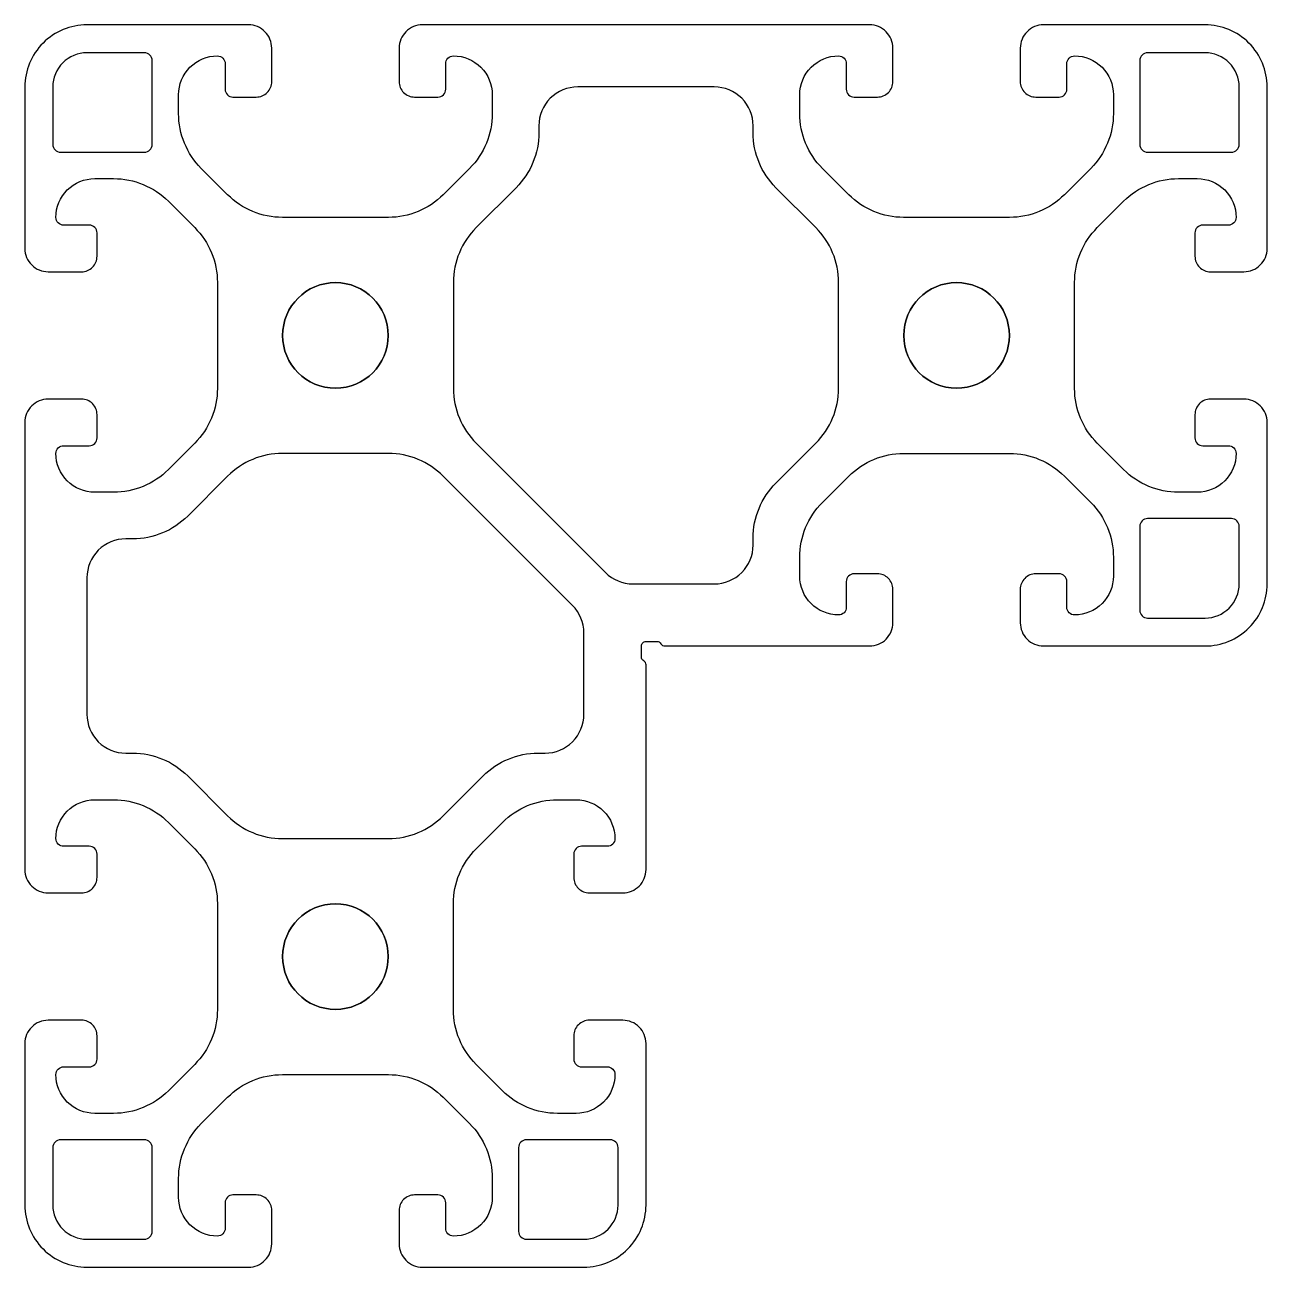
# Model space of a CAD drawing. Header units: millimetres. Extents: x -20 to 60, y -60 to 20.
import ezdxf

# ---------------------------------------------------------------- set-up
doc = ezdxf.new("R2010")
doc.units = ezdxf.units.MM
doc.layers.get('0').update_dxf_attribs({"linetype": 'CONTINUOUS'})

msp = doc.modelspace()

# ---------------------------------------------------------------- linework, layer by layer
for points in [[(-16, 20, 0.414214), (-20, 16), (-20, 5.6, 0.414214), (-18.5, 4.1), (-16.35, 4.1, 0.414214), (-15.35, 5.1), (-15.35, 6.6, 0.414214), (-15.85, 7.1), (-17.5, 7.1, -0.414214), (-18, 7.6, -0.414214), (-15.5, 10.1), (-14.292, 10.1, -0.198912), (-10.757, 8.636), (-9.064, 6.943, -0.198912), (-7.6, 3.408), (-7.6, -3.408, -0.198912), (-9.064, -6.943), (-10.757, -8.636, -0.198912), (-14.292, -10.1), (-15.5, -10.1, -0.414214), (-18, -7.6, -0.414214), (-17.5, -7.1), (-15.85, -7.1, 0.414214), (-15.35, -6.6), (-15.35, -5.1, 0.414214), (-16.35, -4.1), (-18.5, -4.1, 0.414214), (-20, -5.6), (-20, -34.4, 0.414214), (-18.5, -35.9), (-16.35, -35.9, 0.414214), (-15.35, -34.9), (-15.35, -33.4, 0.414214), (-15.85, -32.9), (-17.5, -32.9, -0.414214), (-18, -32.4, -0.414214), (-15.5, -29.9), (-14.292, -29.9, -0.198912), (-10.757, -31.364), (-9.064, -33.057, -0.198912), (-7.6, -36.592), (-7.6, -43.408, -0.198912), (-9.064, -46.943), (-10.757, -48.636, -0.198912), (-14.292, -50.1), (-15.5, -50.1, -0.414214), (-18, -47.6, -0.414214), (-17.5, -47.1), (-15.85, -47.1, 0.414214), (-15.35, -46.6), (-15.35, -45.1, 0.414214), (-16.35, -44.1), (-18.5, -44.1, 0.414214), (-20, -45.6), (-20, -56, 0.414214), (-16, -60), (-5.6, -60, 0.414214), (-4.1, -58.5), (-4.1, -56.35, 0.414214), (-5.1, -55.35), (-6.6, -55.35, 0.414214), (-7.1, -55.85), (-7.1, -57.5, -0.414214), (-7.6, -58, -0.414214), (-10.1, -55.5), (-10.1, -54.292, -0.198912), (-8.636, -50.757), (-6.943, -49.064, -0.198912), (-3.408, -47.6), (3.408, -47.6, -0.198912), (6.943, -49.064), (8.636, -50.757, -0.198912), (10.1, -54.292), (10.1, -55.5, -0.414214), (7.6, -58, -0.414214), (7.1, -57.5), (7.1, -55.85, 0.414214), (6.6, -55.35), (5.1, -55.35, 0.414214), (4.1, -56.35), (4.1, -58.5, 0.414214), (5.6, -60), (16, -60, 0.414214), (20, -56), (20, -45.6, 0.414214), (18.5, -44.1), (16.35, -44.1, 0.414214), (15.35, -45.1), (15.35, -46.6, 0.414214), (15.85, -47.1), (17.5, -47.1, -0.414214), (18, -47.6, -0.414214), (15.5, -50.1), (14.292, -50.1, -0.198912), (10.757, -48.636), (9.064, -46.943, -0.198912), (7.6, -43.408), (7.6, -36.592, -0.198912), (9.064, -33.057), (10.757, -31.364, -0.198912), (14.292, -29.9), (15.5, -29.9, -0.414214), (18, -32.4, -0.414214), (17.5, -32.9), (15.85, -32.9, 0.414214), (15.35, -33.4), (15.35, -34.9, 0.414214), (16.35, -35.9), (18.5, -35.9, 0.414214), (20, -34.4), (20, -21.22, 0.267949), (19.85, -20.96, -0.267949), (19.7, -20.7), (19.7, -20, -0.414214), (20, -19.7), (20.7, -19.7, -0.267949), (20.96, -19.85, 0.267949), (21.22, -20), (34.4, -20, 0.414214), (35.9, -18.5), (35.9, -16.35, 0.414214), (34.9, -15.35), (33.4, -15.35, 0.414214), (32.9, -15.85), (32.9, -17.5, -0.414214), (32.4, -18, -0.414214), (29.9, -15.5), (29.9, -14.292, -0.198912), (31.364, -10.757), (33.057, -9.064, -0.198912), (36.592, -7.6), (43.408, -7.6, -0.198912), (46.943, -9.064), (48.636, -10.757, -0.198912), (50.1, -14.292), (50.1, -15.5, -0.414214), (47.6, -18, -0.414214), (47.1, -17.5), (47.1, -15.85, 0.414214), (46.6, -15.35), (45.1, -15.35, 0.414214), (44.1, -16.35), (44.1, -18.5, 0.414214), (45.6, -20), (56, -20, 0.414214), (60, -16), (60, -5.6, 0.414214), (58.5, -4.1), (56.35, -4.1, 0.414214), (55.35, -5.1), (55.35, -6.6, 0.414214), (55.85, -7.1), (57.5, -7.1, -0.414214), (58, -7.6, -0.414214), (55.5, -10.1), (54.292, -10.1, -0.198912), (50.757, -8.636), (49.064, -6.943, -0.198912), (47.6, -3.408), (47.6, 3.408, -0.198912), (49.064, 6.943), (50.757, 8.636, -0.198912), (54.292, 10.1), (55.5, 10.1, -0.414214), (58, 7.6, -0.414214), (57.5, 7.1), (55.85, 7.1, 0.414214), (55.35, 6.6), (55.35, 5.1, 0.414214), (56.35, 4.1), (58.5, 4.1, 0.414214), (60, 5.6), (60, 16, 0.414214), (56, 20), (45.6, 20, 0.414214), (44.1, 18.5), (44.1, 16.35, 0.414214), (45.1, 15.35), (46.6, 15.35, 0.414214), (47.1, 15.85), (47.1, 17.5, -0.414214), (47.6, 18, -0.414214), (50.1, 15.5), (50.1, 14.292, -0.198912), (48.636, 10.757), (46.943, 9.064, -0.198912), (43.408, 7.6), (36.592, 7.6, -0.198912), (33.057, 9.064), (31.364, 10.757, -0.198912), (29.9, 14.292), (29.9, 15.5, -0.414214), (32.4, 18, -0.414214), (32.9, 17.5), (32.9, 15.85, 0.414214), (33.4, 15.35), (34.9, 15.35, 0.414214), (35.9, 16.35), (35.9, 18.5, 0.414214), (34.4, 20), (5.6, 20, 0.414214), (4.1, 18.5), (4.1, 16.35, 0.414214), (5.1, 15.35), (6.6, 15.35, 0.414214), (7.1, 15.85), (7.1, 17.5, -0.414214), (7.6, 18, -0.414214), (10.1, 15.5), (10.1, 14.292, -0.198912), (8.636, 10.757), (6.943, 9.064, -0.198912), (3.408, 7.6), (-3.408, 7.6, -0.198912), (-6.943, 9.064), (-8.636, 10.757, -0.198912), (-10.1, 14.292), (-10.1, 15.5, -0.414214), (-7.6, 18, -0.414214), (-7.1, 17.5), (-7.1, 15.85, 0.414214), (-6.6, 15.35), (-5.1, 15.35, 0.414214), (-4.1, 16.35), (-4.1, 18.5, 0.414214), (-5.6, 20)], [(-16, 20, 0.414214), (-20, 16), (-20, 5.6, 0.414214), (-18.5, 4.1), (-16.35, 4.1, 0.414214), (-15.35, 5.1), (-15.35, 6.6, 0.414214), (-15.85, 7.1), (-17.5, 7.1, -0.414214), (-18, 7.6, -0.414214), (-15.5, 10.1), (-14.292, 10.1, -0.198912), (-10.757, 8.636), (-9.064, 6.943, -0.198912), (-7.6, 3.408), (-7.6, -3.408, -0.198912), (-9.064, -6.943), (-10.757, -8.636, -0.198912), (-14.292, -10.1), (-15.5, -10.1, -0.414214), (-18, -7.6, -0.414214), (-17.5, -7.1), (-15.85, -7.1, 0.414214), (-15.35, -6.6), (-15.35, -5.1, 0.414214), (-16.35, -4.1), (-18.5, -4.1, 0.414214), (-20, -5.6), (-20, -34.4, 0.414214), (-18.5, -35.9), (-16.35, -35.9, 0.414214), (-15.35, -34.9), (-15.35, -33.4, 0.414214), (-15.85, -32.9), (-17.5, -32.9, -0.414214), (-18, -32.4, -0.414214), (-15.5, -29.9), (-14.292, -29.9, -0.198912), (-10.757, -31.364), (-9.064, -33.057, -0.198912), (-7.6, -36.592), (-7.6, -43.408, -0.198912), (-9.064, -46.943), (-10.757, -48.636, -0.198912), (-14.292, -50.1), (-15.5, -50.1, -0.414214), (-18, -47.6, -0.414214), (-17.5, -47.1), (-15.85, -47.1, 0.414214), (-15.35, -46.6), (-15.35, -45.1, 0.414214), (-16.35, -44.1), (-18.5, -44.1, 0.414214), (-20, -45.6), (-20, -56, 0.414214), (-16, -60), (-5.6, -60, 0.414214), (-4.1, -58.5), (-4.1, -56.35, 0.414214), (-5.1, -55.35), (-6.6, -55.35, 0.414214), (-7.1, -55.85), (-7.1, -57.5, -0.414214), (-7.6, -58, -0.414214), (-10.1, -55.5), (-10.1, -54.292, -0.198912), (-8.636, -50.757), (-6.943, -49.064, -0.198912), (-3.408, -47.6), (3.408, -47.6, -0.198912), (6.943, -49.064), (8.636, -50.757, -0.198912), (10.1, -54.292), (10.1, -55.5, -0.414214), (7.6, -58, -0.414214), (7.1, -57.5), (7.1, -55.85, 0.414214), (6.6, -55.35), (5.1, -55.35, 0.414214), (4.1, -56.35), (4.1, -58.5, 0.414214), (5.6, -60), (16, -60, 0.414214), (20, -56), (20, -45.6, 0.414214), (18.5, -44.1), (16.35, -44.1, 0.414214), (15.35, -45.1), (15.35, -46.6, 0.414214), (15.85, -47.1), (17.5, -47.1, -0.414214), (18, -47.6, -0.414214), (15.5, -50.1), (14.292, -50.1, -0.198912), (10.757, -48.636), (9.064, -46.943, -0.198912), (7.6, -43.408), (7.6, -36.592, -0.198912), (9.064, -33.057), (10.757, -31.364, -0.198912), (14.292, -29.9), (15.5, -29.9, -0.414214), (18, -32.4, -0.414214), (17.5, -32.9), (15.85, -32.9, 0.414214), (15.35, -33.4), (15.35, -34.9, 0.414214), (16.35, -35.9), (18.5, -35.9, 0.414214), (20, -34.4), (20, -21.22, 0.267949), (19.85, -20.96, -0.267949), (19.7, -20.7), (19.7, -20, -0.414214), (20, -19.7), (20.7, -19.7, -0.267949), (20.96, -19.85, 0.267949), (21.22, -20), (34.4, -20, 0.414214), (35.9, -18.5), (35.9, -16.35, 0.414214), (34.9, -15.35), (33.4, -15.35, 0.414214), (32.9, -15.85), (32.9, -17.5, -0.414214), (32.4, -18, -0.414214), (29.9, -15.5), (29.9, -14.292, -0.198912), (31.364, -10.757), (33.057, -9.064, -0.198912), (36.592, -7.6), (43.408, -7.6, -0.198912), (46.943, -9.064), (48.636, -10.757, -0.198912), (50.1, -14.292), (50.1, -15.5, -0.414214), (47.6, -18, -0.414214), (47.1, -17.5), (47.1, -15.85, 0.414214), (46.6, -15.35), (45.1, -15.35, 0.414214), (44.1, -16.35), (44.1, -18.5, 0.414214), (45.6, -20), (56, -20, 0.414214), (60, -16), (60, -5.6, 0.414214), (58.5, -4.1), (56.35, -4.1, 0.414214), (55.35, -5.1), (55.35, -6.6, 0.414214), (55.85, -7.1), (57.5, -7.1, -0.414214), (58, -7.6, -0.414214), (55.5, -10.1), (54.292, -10.1, -0.198912), (50.757, -8.636), (49.064, -6.943, -0.198912), (47.6, -3.408), (47.6, 3.408, -0.198912), (49.064, 6.943), (50.757, 8.636, -0.198912), (54.292, 10.1), (55.5, 10.1, -0.414214), (58, 7.6, -0.414214), (57.5, 7.1), (55.85, 7.1, 0.414214), (55.35, 6.6), (55.35, 5.1, 0.414214), (56.35, 4.1), (58.5, 4.1, 0.414214), (60, 5.6), (60, 16, 0.414214), (56, 20), (45.6, 20, 0.414214), (44.1, 18.5), (44.1, 16.35, 0.414214), (45.1, 15.35), (46.6, 15.35, 0.414214), (47.1, 15.85), (47.1, 17.5, -0.414214), (47.6, 18, -0.414214), (50.1, 15.5), (50.1, 14.292, -0.198912), (48.636, 10.757), (46.943, 9.064, -0.198912), (43.408, 7.6), (36.592, 7.6, -0.198912), (33.057, 9.064), (31.364, 10.757, -0.198912), (29.9, 14.292), (29.9, 15.5, -0.414214), (32.4, 18, -0.414214), (32.9, 17.5), (32.9, 15.85, 0.414214), (33.4, 15.35), (34.9, 15.35, 0.414214), (35.9, 16.35), (35.9, 18.5, 0.414214), (34.4, 20), (5.6, 20, 0.414214), (4.1, 18.5), (4.1, 16.35, 0.414214), (5.1, 15.35), (6.6, 15.35, 0.414214), (7.1, 15.85), (7.1, 17.5, -0.414214), (7.6, 18, -0.414214), (10.1, 15.5), (10.1, 14.292, -0.198912), (8.636, 10.757), (6.943, 9.064, -0.198912), (3.408, 7.6), (-3.408, 7.6, -0.198912), (-6.943, 9.064), (-8.636, 10.757, -0.198912), (-10.1, 14.292), (-10.1, 15.5, -0.414214), (-7.6, 18, -0.414214), (-7.1, 17.5), (-7.1, 15.85, 0.414214), (-6.6, 15.35), (-5.1, 15.35, 0.414214), (-4.1, 16.35), (-4.1, 18.5, 0.414214), (-5.6, 20)], [(-16, 18.2, 0.414214), (-18.2, 16), (-18.2, 12.3, 0.414214), (-17.7, 11.8), (-12.3, 11.8, 0.414214), (-11.8, 12.3), (-11.8, 17.7, 0.414214), (-12.3, 18.2)], [(-16, 18.2, 0.414214), (-18.2, 16), (-18.2, 12.3, 0.414214), (-17.7, 11.8), (-12.3, 11.8, 0.414214), (-11.8, 12.3), (-11.8, 17.7, 0.414214), (-12.3, 18.2)], [(52.3, 18.2, 0.414214), (51.8, 17.7), (51.8, 12.3, 0.414214), (52.3, 11.8), (57.7, 11.8, 0.414214), (58.2, 12.3), (58.2, 16, 0.414214), (56, 18.2)], [(52.3, 18.2, 0.414214), (51.8, 17.7), (51.8, 12.3, 0.414214), (52.3, 11.8), (57.7, 11.8, 0.414214), (58.2, 12.3), (58.2, 16, 0.414214), (56, 18.2)], [(32.4, 3.408, 0.198912), (30.936, 6.943), (28.364, 9.514, -0.198912), (26.9, 13.05), (26.9, 13.5, 0.414214), (24.4, 16), (15.6, 16, 0.414214), (13.1, 13.5), (13.1, 13.05, -0.198912), (11.636, 9.514), (9.064, 6.943, 0.198912), (7.6, 3.408), (7.6, -3.408, 0.198912), (9.064, -6.943), (17.389, -15.268, 0.198912), (19.157, -16), (24.4, -16, 0.414214), (26.9, -13.5), (26.9, -13.05, -0.198912), (28.364, -9.514), (30.936, -6.943, 0.198912), (32.4, -3.408)], [(32.4, 3.408, 0.198912), (30.936, 6.943), (28.364, 9.514, -0.198912), (26.9, 13.05), (26.9, 13.5, 0.414214), (24.4, 16), (15.6, 16, 0.414214), (13.1, 13.5), (13.1, 13.05, -0.198912), (11.636, 9.514), (9.064, 6.943, 0.198912), (7.6, 3.408), (7.6, -3.408, 0.198912), (9.064, -6.943), (17.389, -15.268, 0.198912), (19.157, -16), (24.4, -16, 0.414214), (26.9, -13.5), (26.9, -13.05, -0.198912), (28.364, -9.514), (30.936, -6.943, 0.198912), (32.4, -3.408)], [(6.943, -9.064, 0.198912), (3.408, -7.6), (-3.408, -7.6, 0.198912), (-6.943, -9.064), (-9.514, -11.636, -0.198912), (-13.05, -13.1), (-13.5, -13.1, 0.414214), (-16, -15.6), (-16, -24.4, 0.414214), (-13.5, -26.9), (-13.05, -26.9, -0.198912), (-9.514, -28.364), (-6.943, -30.936, 0.198912), (-3.408, -32.4), (3.408, -32.4, 0.198912), (6.943, -30.936), (9.514, -28.364, -0.198912), (13.05, -26.9), (13.5, -26.9, 0.414214), (16, -24.4), (16, -19.157, 0.198912), (15.268, -17.389)], [(6.943, -9.064, 0.198912), (3.408, -7.6), (-3.408, -7.6, 0.198912), (-6.943, -9.064), (-9.514, -11.636, -0.198912), (-13.05, -13.1), (-13.5, -13.1, 0.414214), (-16, -15.6), (-16, -24.4, 0.414214), (-13.5, -26.9), (-13.05, -26.9, -0.198912), (-9.514, -28.364), (-6.943, -30.936, 0.198912), (-3.408, -32.4), (3.408, -32.4, 0.198912), (6.943, -30.936), (9.514, -28.364, -0.198912), (13.05, -26.9), (13.5, -26.9, 0.414214), (16, -24.4), (16, -19.157, 0.198912), (15.268, -17.389)], [(56, -18.2, 0.414214), (58.2, -16), (58.2, -12.3, 0.414214), (57.7, -11.8), (52.3, -11.8, 0.414214), (51.8, -12.3), (51.8, -17.7, 0.414214), (52.3, -18.2)], [(56, -18.2, 0.414214), (58.2, -16), (58.2, -12.3, 0.414214), (57.7, -11.8), (52.3, -11.8, 0.414214), (51.8, -12.3), (51.8, -17.7, 0.414214), (52.3, -18.2)], [(-17.7, -51.8, 0.414214), (-18.2, -52.3), (-18.2, -56, 0.414214), (-16, -58.2), (-12.3, -58.2, 0.414214), (-11.8, -57.7), (-11.8, -52.3, 0.414214), (-12.3, -51.8)], [(-17.7, -51.8, 0.414214), (-18.2, -52.3), (-18.2, -56, 0.414214), (-16, -58.2), (-12.3, -58.2, 0.414214), (-11.8, -57.7), (-11.8, -52.3, 0.414214), (-12.3, -51.8)], [(12.3, -51.8, 0.414214), (11.8, -52.3), (11.8, -57.7, 0.414214), (12.3, -58.2), (16, -58.2, 0.414214), (18.2, -56), (18.2, -52.3, 0.414214), (17.7, -51.8)], [(12.3, -51.8, 0.414214), (11.8, -52.3), (11.8, -57.7, 0.414214), (12.3, -58.2), (16, -58.2, 0.414214), (18.2, -56), (18.2, -52.3, 0.414214), (17.7, -51.8)]]:
    msp.add_lwpolyline(points, format="xyb", close=True)
at = {"extrusion": (0, 1.60814e-16, -1)}
for centre in [(0, 0), (-40, 0), (0, -40)]:
    msp.add_circle(centre, 3.4, dxfattribs=at)
for centre in [(0, 0), (40, 0), (0, -40)]:
    msp.add_circle(centre, 3.4)

doc.saveas('drawing.dxf')
